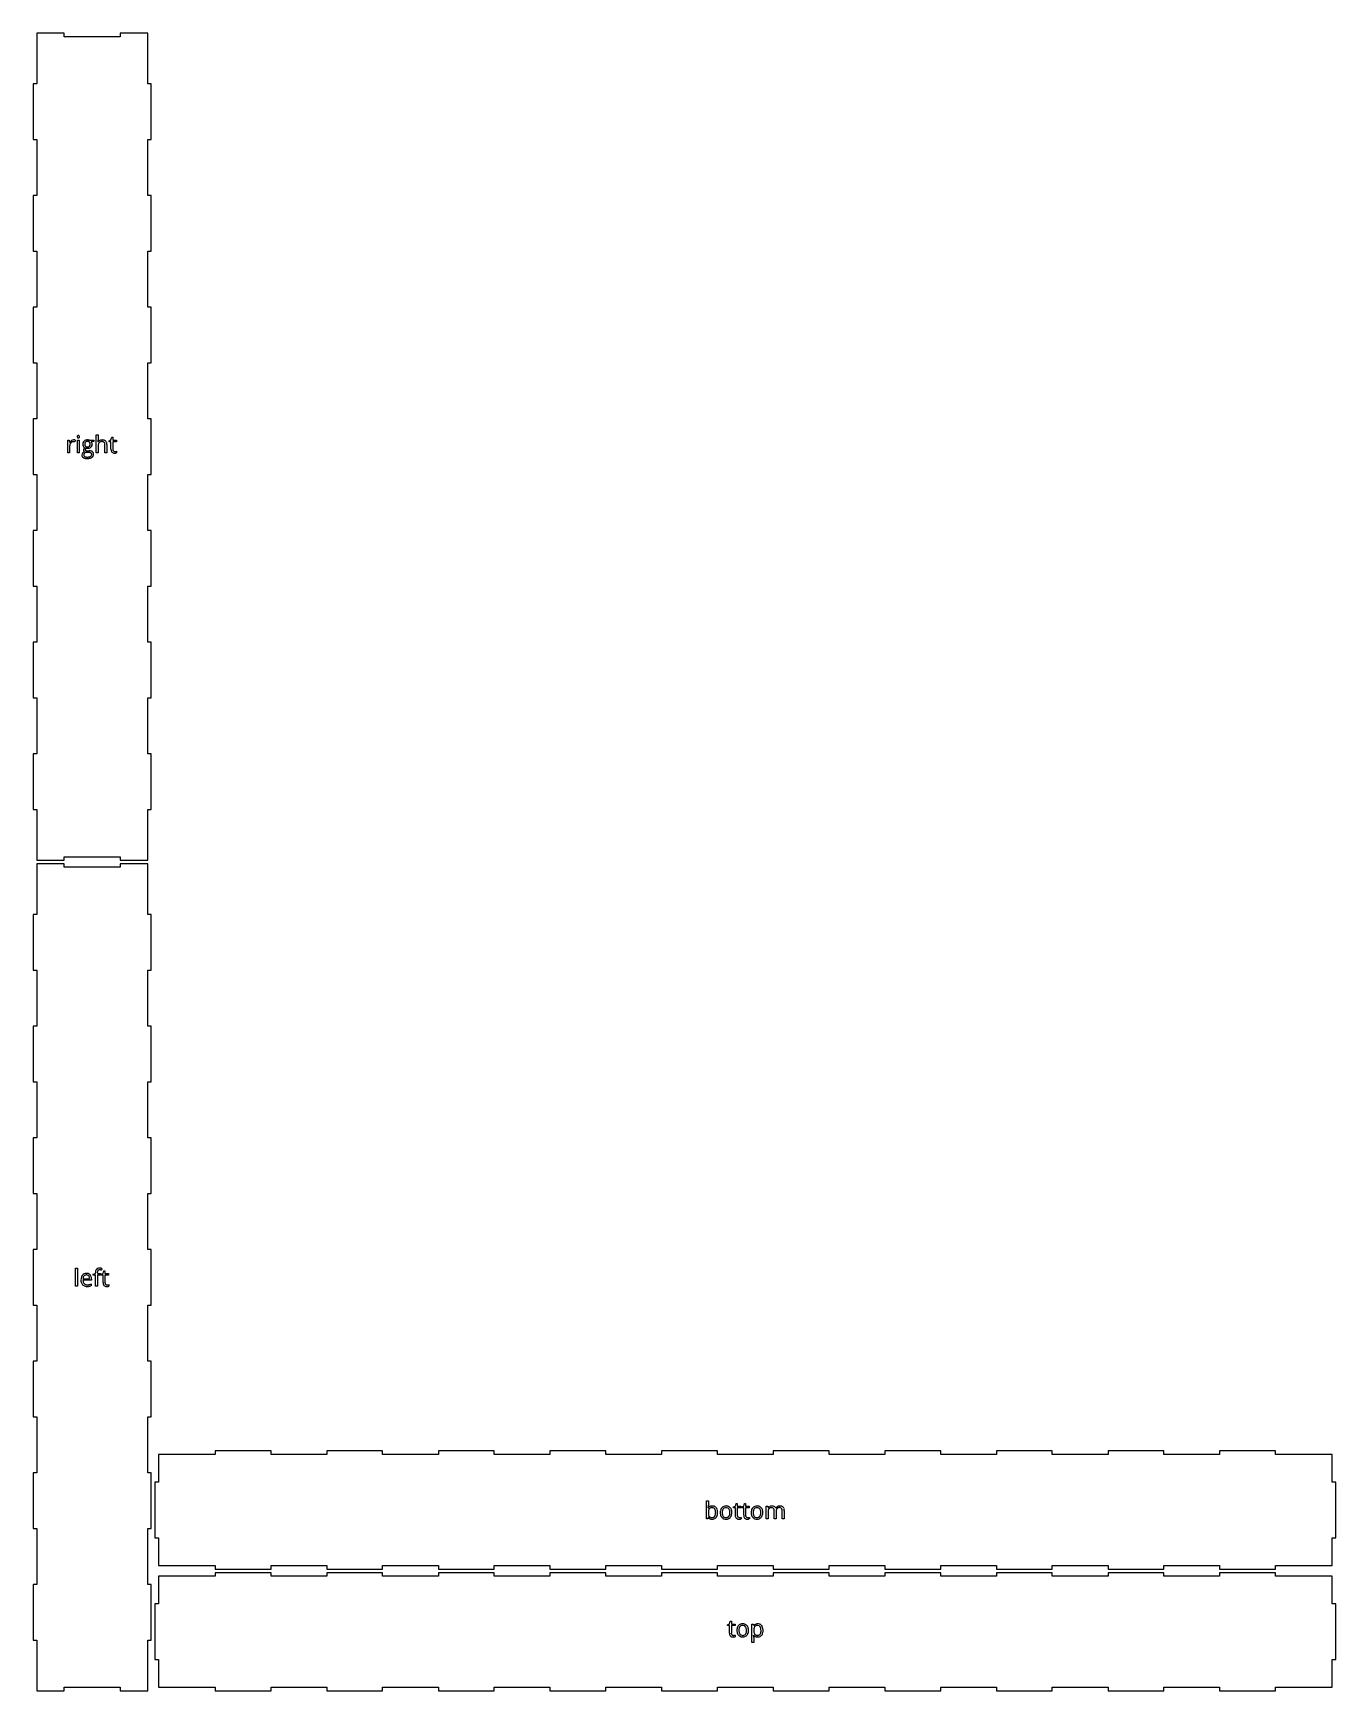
# Model space of a CAD drawing. Header units: millimetres. Extents: x 0 to 2106, y 3 to 1406.
# Drawn here: x 1003 to 2106, y 3 to 1406 of the extents above; entities that cross this region are included whole.
import ezdxf

# ---------------------------------------------------------------- set-up
doc = ezdxf.new("R2010")
doc.units = ezdxf.units.MM

msp = doc.modelspace()

# ---------------------------------------------------------------- linework, layer by layer
at = {"layer": 'bottom_labelLayer'}
for p, q in [((1573.1, 148.5), (1573.1, 163.7)), ((1573.1, 163.7), (1574.7, 163.7)), ((1574.6, 157.8), (1574.7, 157.8)), ((1574.7, 163.7), (1574.7, 160)), ((1596, 158.7), (1597.6, 159.4)), ((1596, 157.9), (1596, 158.7)), ((1597.6, 157.9), (1596, 157.9)), ((1597.6, 159.4), (1598.2, 161.7)), ((1597.6, 151.6), (1597.6, 157.9)), ((1598.2, 161.7), (1599.2, 161.7)), ((1599.2, 161.7), (1599.2, 159.2)), ((1599.2, 159.2), (1602.3, 159.2)), ((1602.3, 157.9), (1599.2, 157.9)), ((1599.2, 157.9), (1599.2, 151.6)), ((1602.3, 159.2), (1602.3, 157.9)), ((1603.1, 158.7), (1604.6, 159.4)), ((1603.1, 157.9), (1603.1, 158.7)), ((1604.6, 157.9), (1603.1, 157.9)), ((1604.6, 159.4), (1605.3, 161.7)), ((1604.6, 151.6), (1604.6, 157.9)), ((1605.3, 161.7), (1606.2, 161.7)), ((1606.2, 161.7), (1606.2, 159.2)), ((1606.2, 159.2), (1609.3, 159.2)), ((1609.3, 157.9), (1606.2, 157.9)), ((1606.2, 157.9), (1606.2, 151.6)), ((1609.3, 159.2), (1609.3, 157.9)), ((1623.6, 148.5), (1623.6, 159.2)), ((1623.6, 159.2), (1625, 159.2)), ((1625, 159.2), (1625.2, 157.7)), ((1625.2, 157.7), (1625.3, 157.7)), ((1630.5, 148.5), (1630.5, 155.5)), ((1631.7, 157.6), (1631.8, 157.6)), ((1632.1, 154.5), (1632.1, 148.5)), ((1637.3, 148.5), (1637.3, 155.5)), ((1638.9, 155.5), (1638.9, 148.5)), ((1574.3, 148.5), (1573.1, 148.5)), ((1574.6, 149.9), (1574.3, 148.5)), ((1574.7, 149.9), (1574.6, 149.9)), ((1602.4, 149.8), (1602.4, 148.6)), ((1609.4, 149.8), (1609.4, 148.6)), ((1625.3, 148.5), (1623.6, 148.5)), ((1625.3, 154.1), (1625.3, 148.5)), ((1632.1, 148.5), (1630.5, 148.5)), ((1638.9, 148.5), (1637.3, 148.5))]:
    msp.add_line(p, q, dxfattribs=at)
for centre, radius, start, end in [((1550.3, 159.7), 24.4, 355.7239, 358.1259), ((1554.5, 159.4), 20.2, 355.4715, 355.653), ((1540.9, 160), 33.8, 358.1123, 0.0484), ((1577.7, 155.7), 3.69, 95.1835, 145.1109), ((1583.5, 154.1), 8.73, 171.0668, 177.8457), ((1587.2, 153.9), 12.5, 177.6177, 180.0426), ((1579.8, 154.6), 5.07, 160.8926, 171.2334), ((1577.7, 155.4), 2.78, 143.3382, 161.256), ((1577.2, 155.8), 2.16, 120.1403, 142.4249), ((1577.5, 155.2), 2.82, 100.4469, 119.6701), ((1577.8, 153.5), 4.56, 89.5731, 100.7324), ((1578.1, 153.8), 5.54, 89.8744, 96.8145), ((1577.9, 154.3), 3.75, 78.6781, 90.375), ((1578.1, 154.4), 4.95, 74.2393, 90.5624), ((1578.2, 155.6), 2.36, 35.5408, 79.8011), ((1578.5, 155.6), 3.71, 38.5631, 74.067), ((1577.9, 155.4), 2.69, 32.7035, 35.5241), ((1577.2, 155), 3.52, 15.7779, 32.0151), ((1574.9, 154.3), 5.95, 6.1649, 16.0397), ((1571.3, 153.9), 9.58, 359.7681, 6.3095), ((1577.6, 155), 4.78, 16.4709, 38.4075), ((1575.2, 154.2), 7.32, 5.1338, 16.7973), ((1572.1, 153.9), 10.4, 359.8779, 5.4094), ((1593.2, 153.9), 8.42, 169.2443, 180.3881), ((1590.3, 154.5), 5.5, 150.7112, 169.4695), ((1589.4, 155), 4.48, 138.176, 150.2287), ((1589.3, 155.1), 4.29, 99.1759, 137.9833), ((1595, 153.9), 8.57, 173.0086, 180.2464), ((1591.9, 154.3), 5.44, 162.0653, 173.1675), ((1589.9, 155), 3.35, 142.9026, 162.375), ((1589.3, 155.4), 2.58, 103.4685, 142.3119), ((1589.7, 153.1), 6.3, 89.7326, 100.076), ((1589.6, 154.2), 3.86, 89.4806, 103.8805), ((1589.8, 154), 5.45, 73.5223, 90.5692), ((1589.7, 153.9), 4.09, 79.3454, 90.3175), ((1590, 155.3), 2.67, 37.9578, 80.4006), ((1590.1, 155.1), 4.24, 41.1446, 73.2134), ((1589.4, 154.9), 3.34, 20.0257, 37.4351), ((1587.8, 154.3), 5.1, 7.744, 20.069), ((1584.8, 153.9), 8.09, 359.7076, 7.8973), ((1589.5, 154.6), 5.05, 13.5014, 41.0703), ((1587.1, 154), 7.48, 1.1277, 13.88), ((1619.4, 153.9), 8.42, 169.2443, 180.3881), ((1616.5, 154.5), 5.5, 150.7112, 169.4695), ((1615.6, 155), 4.48, 138.176, 150.2287), ((1615.5, 155.1), 4.29, 99.1759, 137.9833), ((1621.2, 153.9), 8.57, 173.0086, 180.2464), ((1618.1, 154.3), 5.44, 162.0653, 173.1675), ((1616.1, 155), 3.35, 142.9026, 162.375), ((1615.5, 155.4), 2.58, 103.4685, 142.3119), ((1615.9, 153.1), 6.3, 89.7326, 100.076), ((1615.8, 154.2), 3.86, 89.4806, 103.8805), ((1616, 154), 5.45, 73.5223, 90.5692), ((1615.9, 153.9), 4.09, 79.3454, 90.3175), ((1616.2, 155.3), 2.67, 37.9578, 80.4006), ((1616.3, 155.1), 4.24, 41.1446, 73.2134), ((1615.6, 154.9), 3.34, 20.0257, 37.4351), ((1614, 154.3), 5.1, 7.744, 20.069), ((1611, 153.9), 8.09, 359.7076, 7.8973), ((1615.7, 154.6), 5.05, 13.5014, 41.0703), ((1613.3, 154), 7.48, 1.1277, 13.88), ((1628, 156.1), 3.19, 117.121, 149.5424), ((1633.4, 154.3), 8.15, 171.3042, 178.3501), ((1636.5, 154.1), 11.3, 178.0976, 180.0253), ((1630.1, 154.8), 4.82, 161.0235, 171.4469), ((1628.1, 155.5), 2.72, 143.077, 161.3914), ((1627.6, 155.8), 2.12, 123.702, 142.3022), ((1627.9, 155.4), 2.55, 101.1546, 123.0656), ((1628.4, 155.5), 3.85, 93.8343, 117.5072), ((1628.2, 154), 4.03, 89.5573, 101.4832), ((1628.5, 154.8), 4.65, 89.9662, 94.2831), ((1628.2, 154.2), 3.8, 85.5238, 90.0794), ((1628.5, 154.1), 5.31, 77.5572, 90.5513), ((1628.3, 155.3), 2.69, 72.3601, 85.9562), ((1628.6, 156.3), 1.7, 41.0611, 72.8993), ((1629, 156.2), 3.13, 52.7027, 78.0054), ((1628.4, 156.1), 1.96, 20.7071, 40.0217), ((1627.4, 155.7), 3, 7.9865, 20.795), ((1625.7, 155.5), 4.78, 359.6948, 8.1472), ((1629.2, 156.5), 2.77, 22.2098, 51.4971), ((1634.8, 155.9), 3.38, 119.4042, 150.1829), ((1636.5, 154.9), 4.4, 160.8732, 172.5272), ((1639.2, 154.5), 7.13, 172.3777, 180.1829), ((1640.9, 154.5), 8.87, 179.8932, 180.0008), ((1634.9, 155.5), 2.68, 140.9765, 161.1699), ((1634.4, 155.8), 2.15, 122.3597, 140.2884), ((1635.1, 155.3), 4.07, 118.2585, 120.063), ((1635.1, 155.3), 4.1, 95.8635, 117.9693), ((1634.7, 155.4), 2.63, 101.0032, 121.7841), ((1635, 153.9), 4.17, 89.5621, 101.2962), ((1635.3, 154.3), 5.12, 89.9197, 96.2618), ((1635, 154.3), 3.76, 85.8144, 90.0685), ((1635.3, 153.8), 5.64, 79.9361, 90.3804), ((1635.1, 155.3), 2.69, 72.6395, 86.2568), ((1635.4, 156.3), 1.71, 41.0408, 73.1793), ((1635.7, 155.8), 3.57, 62.9723, 80.1665), ((1635.2, 156.1), 1.96, 20.7071, 40.0217), ((1634.3, 155.7), 3, 7.9865, 20.795), ((1632.5, 155.5), 4.78, 359.6948, 8.1472), ((1636.1, 156.6), 2.67, 44.229, 62.6229), ((1636, 156.6), 2.79, 19.5612, 43.3161), ((1634.3, 155.9), 4.6, 7.5042, 19.9645), ((1631.5, 155.5), 7.44, 359.7107, 7.6907), ((1585.4, 153.8), 10.7, 179.7763, 185.7075), ((1577.6, 152), 3.59, 215.585, 245.8362), ((1581.2, 153.4), 6.47, 185.5925, 194.2051), ((1578.5, 152.7), 3.67, 193.943, 208.0218), ((1577.4, 152.1), 2.44, 208.5536, 217.5605), ((1577.3, 152.1), 2.35, 218.169, 253.8047), ((1577.9, 152.6), 4.28, 245.9802, 255.5456), ((1577.8, 153.4), 3.77, 253.1382, 266.8483), ((1578.1, 153.2), 4.92, 255.7755, 270.3185), ((1577.9, 154.9), 5.21, 266.3776, 270.0511), ((1577.9, 152.9), 3.23, 269.3869, 285.8631), ((1578.1, 153.8), 5.5, 269.9226, 275.5482), ((1578.3, 152.2), 3.84, 274.064, 321.4081), ((1578.2, 152), 2.33, 286.0163, 326.8497), ((1577, 152.8), 3.72, 326.7105, 343.6662), ((1574.8, 153.5), 5.99, 343.4171, 353.6369), ((1571.6, 153.8), 9.29, 353.4935, 0.2206), ((1577.8, 152.6), 4.56, 321.3161, 335.5436), ((1576.3, 153.2), 6.14, 335.8306, 350.8255), ((1573, 153.8), 9.5, 350.6563, 0.338), ((1592.9, 153.8), 8.11, 179.7745, 189.0933), ((1590.8, 153.5), 6, 188.9103, 205.3171), ((1590.2, 153.2), 5.33, 205.656, 208.4461), ((1589.4, 152.7), 4.39, 207.7947, 238.6758), ((1594.6, 153.8), 8.21, 179.706, 187.9161), ((1591.6, 153.4), 5.17, 187.7639, 200.0977), ((1590, 152.8), 3.4, 200.0846, 216.9132), ((1589.4, 152.8), 4.51, 238.8115, 253.2428), ((1589.4, 152.3), 2.66, 217.301, 261.7099), ((1589.6, 153.5), 5.21, 253.5437, 270.4182), ((1589.7, 153.7), 4.03, 260.5033, 270.2477), ((1589.7, 154.6), 6.29, 269.7503, 279.8033), ((1589.7, 153.4), 3.77, 269.4482, 284.7256), ((1590, 152.3), 2.62, 284.5662, 322.6334), ((1590.1, 152.7), 4.32, 278.8959, 317.9979), ((1589.3, 152.8), 3.48, 323.0089, 342.6391), ((1587.3, 153.5), 5.58, 342.3616, 353.7537), ((1584.4, 153.8), 8.54, 353.5363, 0.2014), ((1589.9, 152.8), 4.52, 318.144, 329.7566), ((1589, 153.2), 5.5, 330.2507, 349.4116), ((1586.2, 153.8), 8.37, 349.1762, 0.3863), ((1585.1, 153.9), 9.51, 359.9919, 1.5419), ((1602.6, 151.5), 5.1, 179.3551, 192.8478), ((1600.1, 150.8), 2.45, 190.3818, 253.8772), ((1602.4, 151.6), 3.26, 179.6417, 189.7506), ((1601.3, 151.4), 2.09, 189.548, 205.7873), ((1600.8, 151.2), 1.57, 206.1294, 221.4084), ((1600.6, 152.5), 4.23, 253.7848, 270.8853), ((1600.8, 151.2), 1.51, 221.5949, 262.3505), ((1600.9, 151.8), 2.17, 261.3266, 270.1913), ((1600.6, 153.4), 5.05, 270.8932, 275.5484), ((1600.7, 152.5), 4.16, 270.0034, 270.7606), ((1600.9, 155), 5.32, 269.8803, 278.3028), ((1600.4, 155.3), 7.03, 275.526, 279.294), ((1600.6, 154.4), 6.06, 279.1862, 280.1143), ((1601, 154.6), 4.91, 278.4159, 279.0077), ((1600.4, 158.4), 8.77, 278.959, 280.5104), ((1600.9, 152.9), 4.56, 280.007, 283.3735), ((1601.3, 151.2), 2.82, 283.307, 288.1198), ((1600.9, 155.3), 5.66, 280.4848, 282.6268), ((1601.4, 153.1), 3.39, 282.5876, 285.5795), ((1601.7, 150), 1.59, 287.9888, 295.3048), ((1601.7, 152.2), 2.43, 285.7232, 286.2567), ((1609.7, 151.5), 5.1, 179.3551, 192.8478), ((1607.2, 150.8), 2.45, 190.3818, 253.8772), ((1609.5, 151.6), 3.26, 179.6417, 189.7506), ((1608.3, 151.4), 2.09, 189.548, 205.7873), ((1607.9, 151.2), 1.57, 206.1294, 221.4084), ((1607.7, 152.5), 4.23, 253.7848, 270.8853), ((1607.8, 151.2), 1.51, 221.5949, 262.3505), ((1607.9, 151.8), 2.17, 261.3266, 270.1913), ((1607.7, 152.5), 4.16, 270.0034, 270.7606), ((1607.7, 153.4), 5.05, 270.8932, 275.5484), ((1608, 155), 5.32, 269.8803, 278.3028), ((1607.5, 155.3), 7.03, 275.526, 279.294), ((1607.7, 154.4), 6.06, 279.1862, 280.1143), ((1608, 154.6), 4.91, 278.4159, 279.0077), ((1607.9, 152.9), 4.56, 280.007, 283.3735), ((1607.4, 158.4), 8.77, 278.959, 280.5104), ((1608, 155.3), 5.66, 280.4848, 282.6268), ((1608.4, 151.2), 2.82, 283.307, 288.1198), ((1608.5, 153.1), 3.39, 282.5876, 285.5795), ((1608.7, 150), 1.59, 287.9888, 295.3048), ((1608.7, 152.2), 2.43, 285.7232, 286.2567), ((1619.1, 153.8), 8.11, 179.7745, 189.0933), ((1617, 153.5), 6, 188.9103, 205.3171), ((1616.4, 153.2), 5.33, 205.656, 208.4461), ((1615.6, 152.7), 4.39, 207.7947, 238.6758), ((1620.8, 153.8), 8.21, 179.706, 187.9161), ((1617.8, 153.4), 5.17, 187.7639, 200.0977), ((1616.2, 152.8), 3.4, 200.0846, 216.9132), ((1615.6, 152.8), 4.51, 238.8115, 253.2428), ((1615.6, 152.3), 2.66, 217.301, 261.7099), ((1615.8, 153.5), 5.21, 253.5437, 270.4182), ((1615.9, 153.7), 4.03, 260.5033, 270.2477), ((1615.9, 154.6), 6.29, 269.7503, 279.8033), ((1615.9, 153.4), 3.77, 269.4482, 284.7256), ((1616.2, 152.3), 2.62, 284.5662, 322.6334), ((1616.3, 152.7), 4.32, 278.8959, 317.9979), ((1615.5, 152.8), 3.48, 323.0089, 342.6391), ((1613.5, 153.5), 5.58, 342.3616, 353.7537), ((1610.6, 153.8), 8.54, 353.5363, 0.2014), ((1616.1, 152.8), 4.52, 318.144, 329.7566), ((1615.2, 153.2), 5.5, 330.2507, 349.4116), ((1612.4, 153.8), 8.37, 349.1762, 0.3863), ((1611.3, 153.9), 9.51, 359.9919, 1.5419)]:
    msp.add_arc(centre, radius, start, end, dxfattribs=at)
at = {"layer": 'bottom_outsideCutPath'}
for p, q in [((1109, 203), (1109, 179.6)), ((1157.1, 203), (1109, 203)), ((1204.4, 206), (1157.1, 206)), ((1157.1, 206), (1157.1, 203)), ((1204.4, 203), (1204.4, 206)), ((1251.6, 203), (1204.4, 203)), ((1298.9, 206), (1251.6, 206)), ((1251.6, 206), (1251.6, 203)), ((1298.9, 203), (1298.9, 206)), ((1346.1, 203), (1298.9, 203)), ((1393.4, 206), (1346.1, 206)), ((1346.1, 206), (1346.1, 203)), ((1393.4, 203), (1393.4, 206)), ((1440.6, 203), (1393.4, 203)), ((1487.9, 206), (1440.6, 206)), ((1440.6, 206), (1440.6, 203)), ((1487.9, 203), (1487.9, 206)), ((1535.1, 203), (1487.9, 203)), ((1582.4, 206), (1535.1, 206)), ((1535.1, 206), (1535.1, 203)), ((1582.4, 203), (1582.4, 206)), ((1629.6, 203), (1582.4, 203)), ((1676.9, 206), (1629.6, 206)), ((1629.6, 206), (1629.6, 203)), ((1676.9, 203), (1676.9, 206)), ((1724.1, 203), (1676.9, 203)), ((1771.4, 206), (1724.1, 206)), ((1724.1, 206), (1724.1, 203)), ((1771.4, 203), (1771.4, 206)), ((1818.6, 203), (1771.4, 203)), ((1865.9, 206), (1818.6, 206)), ((1818.6, 206), (1818.6, 203)), ((1865.9, 203), (1865.9, 206)), ((1913.1, 203), (1865.9, 203)), ((1960.4, 206), (1913.1, 206)), ((1913.1, 206), (1913.1, 203)), ((1960.4, 203), (1960.4, 206)), ((2007.6, 203), (1960.4, 203)), ((2054.9, 206), (2007.6, 206)), ((2007.6, 206), (2007.6, 203)), ((2054.9, 203), (2054.9, 206)), ((2103, 203), (2054.9, 203)), ((2103, 179.6), (2103, 203)), ((1109, 179.6), (1106, 179.6)), ((1106, 179.6), (1106, 132.4)), ((2106, 179.6), (2103, 179.6)), ((2106, 132.4), (2106, 179.6)), ((1106, 132.4), (1109, 132.4)), ((1109, 132.4), (1109, 109)), ((2103, 109), (2103, 132.4)), ((2103, 132.4), (2106, 132.4)), ((1109, 109), (1157.1, 109)), ((1157.1, 109), (1157.1, 106)), ((1157.1, 106), (1204.4, 106)), ((1204.4, 106), (1204.4, 109)), ((1204.4, 109), (1251.6, 109)), ((1251.6, 109), (1251.6, 106)), ((1251.6, 106), (1298.9, 106)), ((1298.9, 106), (1298.9, 109)), ((1298.9, 109), (1346.1, 109)), ((1346.1, 109), (1346.1, 106)), ((1346.1, 106), (1393.4, 106)), ((1393.4, 106), (1393.4, 109)), ((1393.4, 109), (1440.6, 109)), ((1440.6, 109), (1440.6, 106)), ((1440.6, 106), (1487.9, 106)), ((1487.9, 106), (1487.9, 109)), ((1487.9, 109), (1535.1, 109)), ((1535.1, 109), (1535.1, 106)), ((1535.1, 106), (1582.4, 106)), ((1582.4, 106), (1582.4, 109)), ((1582.4, 109), (1629.6, 109)), ((1629.6, 109), (1629.6, 106)), ((1629.6, 106), (1676.9, 106)), ((1676.9, 106), (1676.9, 109)), ((1676.9, 109), (1724.1, 109)), ((1724.1, 109), (1724.1, 106)), ((1724.1, 106), (1771.4, 106)), ((1771.4, 106), (1771.4, 109)), ((1771.4, 109), (1818.6, 109)), ((1818.6, 109), (1818.6, 106)), ((1818.6, 106), (1865.9, 106)), ((1865.9, 106), (1865.9, 109)), ((1865.9, 109), (1913.1, 109)), ((1913.1, 109), (1913.1, 106)), ((1913.1, 106), (1960.4, 106)), ((1960.4, 106), (1960.4, 109)), ((1960.4, 109), (2007.6, 109)), ((2007.6, 109), (2007.6, 106)), ((2007.6, 106), (2054.9, 106)), ((2054.9, 106), (2054.9, 109)), ((2054.9, 109), (2103, 109))]:
    msp.add_line(p, q, dxfattribs=at)
at = {"layer": 'left_labelLayer'}
for p, q in [((1039, 345.4), (1039, 360.6)), ((1039, 360.6), (1040.6, 360.6)), ((1040.6, 360.6), (1040.6, 345.4)), ((1045.2, 351.8), (1050.8, 351.8)), ((1052.5, 351.5), (1052.5, 350.5)), ((1053.9, 355.6), (1055.8, 356.2)), ((1053.9, 354.9), (1053.9, 355.6)), ((1055.8, 354.9), (1053.9, 354.9)), ((1055.8, 356.2), (1055.8, 356.8)), ((1055.8, 345.4), (1055.8, 354.9)), ((1057.4, 356.8), (1057.4, 356.1)), ((1057.4, 356.1), (1060.1, 356.1)), ((1060.1, 354.9), (1057.4, 354.9)), ((1057.4, 354.9), (1057.4, 345.4)), ((1060.1, 356.1), (1060.1, 354.9)), ((1060.7, 355.7), (1062.2, 356.3)), ((1060.7, 354.9), (1060.7, 355.7)), ((1062.2, 354.9), (1060.7, 354.9)), ((1061.2, 360.4), (1060.8, 359.1)), ((1062.2, 356.3), (1062.9, 358.6)), ((1062.2, 348.5), (1062.2, 354.9)), ((1062.9, 358.6), (1063.8, 358.6)), ((1063.8, 358.6), (1063.8, 356.1)), ((1063.8, 356.1), (1066.9, 356.1)), ((1066.9, 354.9), (1063.8, 354.9)), ((1063.8, 354.9), (1063.8, 348.6)), ((1066.9, 356.1), (1066.9, 354.9)), ((1040.6, 345.4), (1039, 345.4)), ((1052.5, 350.5), (1045.2, 350.5)), ((1052.1, 347.4), (1052.1, 345.9)), ((1057.4, 345.4), (1055.8, 345.4)), ((1067, 346.8), (1067, 345.5))]:
    msp.add_line(p, q, dxfattribs=at)
for centre, radius, start, end in [((1052, 350.8), 8.51, 168.9539, 180.3843), ((1049.2, 351.3), 5.68, 149.4071, 169.1854), ((1048.4, 351.7), 4.8, 140.1056, 148.9067), ((1048, 352.2), 4.15, 92.4763, 140.5386), ((1049.9, 351.5), 4.71, 160.3354, 172.5315), ((1051.3, 351.3), 6.12, 172.1546, 174.7616), ((1048.5, 352), 3.2, 138.0995, 160.5866), ((1047.9, 352.5), 2.47, 106.4657, 137.9176), ((1048.1, 351.8), 3.2, 89.4422, 106.209), ((1048.2, 350.6), 5.73, 89.9638, 93.9176), ((1048.2, 351.4), 4.94, 74.2126, 90.545), ((1048.2, 351.7), 3.33, 79.6468, 90.291), ((1048.4, 352.7), 2.22, 40.0823, 80.6243), ((1048.5, 352.5), 3.76, 41.2065, 74.0233), ((1048.2, 352.6), 2.51, 23.4821, 39.7072), ((1047.2, 352.2), 3.52, 8.7342, 23.2772), ((1045.3, 351.9), 5.52, 359.6745, 8.9225), ((1047.9, 352), 4.53, 11.5994, 41.1496), ((1045.9, 351.6), 6.6, 359.6148, 12.0336), ((1062.3, 356.9), 6.57, 167.5776, 180.6587), ((1059.2, 357.6), 3.4, 141.7434, 168.2322), ((1058.7, 357.9), 2.84, 98.2552, 139.6203), ((1062.9, 356.9), 5.56, 171.6528, 178.4383), ((1065, 356.8), 7.65, 178.1974, 180.0232), ((1060.7, 357.3), 3.31, 161.8438, 171.7847), ((1059.4, 357.7), 1.88, 145.0689, 162.1802), ((1059, 358), 1.4, 102.7677, 144.338), ((1059.2, 355.8), 4.93, 89.6697, 99.9314), ((1059.2, 357.2), 2.19, 89.4859, 103.4197), ((1059.2, 355.5), 5.22, 81.5641, 89.7018), ((1059.2, 355.9), 3.49, 83.076, 89.7927), ((1059, 354.2), 5.21, 76.5183, 83.0217), ((1058.8, 353), 7.81, 75.974, 81.6565), ((1058.4, 351.6), 7.87, 71.9613, 76.5919), ((1058.2, 350.4), 10.5, 73.2964, 76.0946), ((1052.7, 350.7), 9.26, 179.9888, 181.7991), ((1050.6, 350.6), 7.17, 181.3575, 194.492), ((1048.3, 350), 4.77, 194.0877, 223.0538), ((1048.1, 349.8), 4.46, 223.5466, 256.1957), ((1051.7, 350.6), 6.51, 181.1447, 190.8007), ((1049.4, 350.2), 4.17, 190.6006, 206.0275), ((1048.3, 349.7), 3.04, 206.295, 222.5558), ((1048.3, 349.7), 2.95, 223.0645, 258.1401), ((1048.5, 351.6), 6.3, 256.0088, 270.4848), ((1048.6, 351.1), 4.46, 257.5312, 270.4319), ((1048.6, 355.2), 8.56, 270.1984, 292.209), ((1048.6, 358.5), 13.2, 269.9669, 271.9931), ((1048.7, 355.3), 10, 271.912, 275.9727), ((1049.1, 352.1), 6.81, 275.9054, 281.6604), ((1048.9, 352.7), 7.44, 281.9936, 287.8851), ((1048.2, 354.9), 9.73, 287.9023, 293.4862), ((1048.2, 356.4), 9.81, 291.8255, 293.1613), ((1067.3, 348.5), 5.1, 179.3551, 192.8478), ((1064.7, 347.8), 2.45, 190.3818, 253.8772), ((1067.1, 348.6), 3.26, 179.6417, 189.7506), ((1065.9, 348.4), 2.09, 189.548, 205.7873), ((1065.4, 348.1), 1.57, 206.1294, 221.4084), ((1065.2, 349.5), 4.23, 253.7848, 270.8853), ((1065.4, 348.1), 1.51, 221.5949, 262.3505), ((1065.5, 348.8), 2.17, 261.3266, 270.1913), ((1065.3, 350.3), 5.05, 270.8932, 275.5484), ((1065.3, 349.4), 4.16, 270.0034, 270.7606), ((1065.5, 351.9), 5.32, 269.8803, 278.3028), ((1065.1, 352.3), 7.03, 275.526, 279.294), ((1065.2, 351.3), 6.06, 279.1862, 280.1143), ((1065.6, 351.5), 4.91, 278.4159, 279.0077), ((1065.5, 349.8), 4.56, 280.007, 283.3735), ((1065, 355.3), 8.77, 278.959, 280.5104), ((1065.6, 352.3), 5.66, 280.4848, 282.6268), ((1065.9, 348.1), 2.82, 283.307, 288.1198), ((1066.1, 350), 3.39, 282.5876, 285.5795), ((1066.3, 347), 1.59, 287.9888, 295.3048), ((1066.3, 349.1), 2.43, 285.7232, 286.2567)]:
    msp.add_arc(centre, radius, start, end, dxfattribs=at)
at = {"layer": 'left_outsideCutPath'}
for p, q in [((1006, 703), (1006, 660.1)), ((1029.4, 703), (1006, 703)), ((1029.4, 700), (1029.4, 703)), ((1100, 703), (1076.6, 703)), ((1076.6, 703), (1076.6, 700)), ((1100, 660.1), (1100, 703)), ((1076.6, 700), (1029.4, 700)), ((1006, 660.1), (1003, 660.1)), ((1003, 660.1), (1003, 612.9)), ((1103, 660.1), (1100, 660.1)), ((1103, 612.9), (1103, 660.1)), ((1003, 612.9), (1006, 612.9)), ((1006, 612.9), (1006, 565.6)), ((1100, 565.6), (1100, 612.9)), ((1100, 612.9), (1103, 612.9)), ((1006, 565.6), (1003, 565.6)), ((1003, 565.6), (1003, 518.4)), ((1103, 565.6), (1100, 565.6)), ((1103, 518.4), (1103, 565.6)), ((1003, 518.4), (1006, 518.4)), ((1006, 518.4), (1006, 471.1)), ((1100, 471.1), (1100, 518.4)), ((1100, 518.4), (1103, 518.4)), ((1006, 471.1), (1003, 471.1)), ((1003, 471.1), (1003, 423.9)), ((1103, 471.1), (1100, 471.1)), ((1103, 423.9), (1103, 471.1)), ((1003, 423.9), (1006, 423.9)), ((1006, 423.9), (1006, 376.6)), ((1100, 376.6), (1100, 423.9)), ((1100, 423.9), (1103, 423.9)), ((1006, 376.6), (1003, 376.6)), ((1003, 376.6), (1003, 329.4)), ((1103, 376.6), (1100, 376.6)), ((1103, 329.4), (1103, 376.6)), ((1003, 329.4), (1006, 329.4)), ((1006, 329.4), (1006, 282.1)), ((1100, 282.1), (1100, 329.4)), ((1100, 329.4), (1103, 329.4)), ((1006, 282.1), (1003, 282.1)), ((1003, 282.1), (1003, 234.9)), ((1103, 282.1), (1100, 282.1)), ((1103, 234.9), (1103, 282.1)), ((1003, 234.9), (1006, 234.9)), ((1006, 234.9), (1006, 187.6)), ((1100, 187.6), (1100, 234.9)), ((1100, 234.9), (1103, 234.9)), ((1006, 187.6), (1003, 187.6)), ((1003, 187.6), (1003, 140.4)), ((1103, 187.6), (1100, 187.6)), ((1103, 140.4), (1103, 187.6)), ((1003, 140.4), (1006, 140.4)), ((1006, 140.4), (1006, 93.1)), ((1100, 93.1), (1100, 140.4)), ((1100, 140.4), (1103, 140.4)), ((1006, 93.1), (1003, 93.1)), ((1003, 93.1), (1003, 45.9)), ((1103, 93.1), (1100, 93.1)), ((1103, 45.9), (1103, 93.1)), ((1003, 45.9), (1006, 45.9)), ((1006, 45.9), (1006, 3)), ((1100, 3), (1100, 45.9)), ((1100, 45.9), (1103, 45.9)), ((1006, 3), (1029.4, 3)), ((1029.4, 3), (1029.4, 6)), ((1029.4, 6), (1076.6, 6)), ((1076.6, 6), (1076.6, 3)), ((1076.6, 3), (1100, 3))]:
    msp.add_line(p, q, dxfattribs=at)
at = {"layer": 'right_labelLayer'}
for p, q in [((1032.3, 1050.8), (1032.3, 1061.5)), ((1032.3, 1061.5), (1033.6, 1061.5)), ((1033.6, 1061.5), (1033.8, 1059.5)), ((1033.8, 1059.5), (1033.9, 1059.5)), ((1033.9, 1056.5), (1033.9, 1050.8)), ((1038.5, 1061.6), (1038.2, 1060.1)), ((1040.5, 1050.8), (1040.5, 1061.5)), ((1040.5, 1061.5), (1042.1, 1061.5)), ((1042.1, 1061.5), (1042.1, 1050.8)), ((1048.7, 1052.5), (1050.6, 1052.5)), ((1050.6, 1061.5), (1054.3, 1061.5)), ((1054.3, 1060.5), (1052.3, 1060.2)), ((1054.3, 1061.5), (1054.3, 1060.5)), ((1056.5, 1050.8), (1056.5, 1066)), ((1056.5, 1066), (1058.1, 1066)), ((1058, 1060), (1058.1, 1060)), ((1058.1, 1066), (1058.1, 1061.4)), ((1058.1, 1056.4), (1058.1, 1050.8)), ((1063.8, 1050.8), (1063.8, 1057.7)), ((1065.4, 1057.8), (1065.4, 1050.8)), ((1067.4, 1061), (1068.9, 1061.7)), ((1067.4, 1060.2), (1067.4, 1061)), ((1068.9, 1060.2), (1067.4, 1060.2)), ((1068.9, 1061.7), (1069.6, 1064)), ((1068.9, 1053.9), (1068.9, 1060.2)), ((1069.6, 1064), (1070.5, 1064)), ((1070.5, 1064), (1070.5, 1061.5)), ((1070.5, 1061.5), (1073.6, 1061.5)), ((1073.6, 1060.2), (1070.5, 1060.2)), ((1070.5, 1060.2), (1070.5, 1053.9)), ((1073.6, 1061.5), (1073.6, 1060.2)), ((1033.9, 1050.8), (1032.3, 1050.8)), ((1042.1, 1050.8), (1040.5, 1050.8)), ((1050, 1051), (1048.1, 1051)), ((1058.1, 1050.8), (1056.5, 1050.8)), ((1065.4, 1050.8), (1063.8, 1050.8)), ((1073.7, 1052.1), (1073.7, 1050.9))]:
    msp.add_line(p, q, dxfattribs=at)
for centre, radius, start, end in [((1038.7, 1056.8), 5.47, 139.4139, 150.6033), ((1038.9, 1056.6), 4.92, 173.6908, 180.0883), ((1037.6, 1056.7), 3.7, 138.9576, 174.5422), ((1037.7, 1057.7), 4.18, 124.2322, 139.4161), ((1037.7, 1056.6), 3.84, 135.6209, 138.8378), ((1037.1, 1057.4), 2.81, 89.6335, 137.0881), ((1037.2, 1058.5), 3.23, 89.6797, 124.4406), ((1037.1, 1056.4), 3.8, 87.3437, 89.966), ((1037.2, 1054.3), 7.44, 84.9923, 90.1281), ((1037, 1055.3), 4.98, 81.5884, 87.1916), ((1036.7, 1053.1), 7.14, 77.4454, 81.636), ((1037.4, 1056.3), 5.43, 78.4892, 85.0266), ((1042.1, 1064.4), 1.8, 170.8452, 180.3544), ((1042.3, 1064.4), 1.91, 179.8806, 185.3686), ((1041.7, 1064.3), 1.32, 184.9925, 198.2041), ((1041.1, 1064.7), 0.758, 133.7881, 155.9171), ((1041.5, 1064.5), 1.11, 155.9678, 171.0516), ((1041.2, 1064.2), 0.837, 197.7933, 224.8942), ((1041.3, 1064.5), 0.937, 92.6446, 133.471), ((1041.3, 1064.2), 0.91, 225.1301, 249.9001), ((1041.3, 1064.4), 1.03, 250.5, 270.5978), ((1041.3, 1064.2), 1.24, 89.9694, 93.7641), ((1041.3, 1064.5), 0.955, 46.3708, 90.8879), ((1041.3, 1064.3), 0.946, 269.1788, 314.2808), ((1041.4, 1064.6), 0.819, 17.7252, 46.4474), ((1041.4, 1064.2), 0.791, 313.6154, 332.2678), ((1041.2, 1064.3), 1.06, 332.6323, 350.0706), ((1041, 1064.5), 1.29, 4.9428, 18.19), ((1040.4, 1064.4), 1.85, 359.8847, 5.3182), ((1040.6, 1064.4), 1.68, 349.8345, 0.389), ((1049.7, 1058.1), 4.68, 166.8196, 180.4839), ((1049.1, 1058), 4.09, 179.9759, 183.6207), ((1048.4, 1058), 3.35, 183.0161, 212.3123), ((1048.2, 1058.5), 3.08, 132.3288, 167.3341), ((1048.5, 1058.1), 3.52, 212.4714, 215.8876), ((1047.5, 1053.1), 1.85, 161.7226, 180.4843), ((1047.5, 1053.1), 1.86, 179.9838, 182.9376), ((1047.1, 1053.1), 1.5, 182.1768, 215.3415), ((1048, 1057.6), 2.84, 215.1641, 247.4748), ((1047.3, 1053.2), 1.64, 144.4963, 161.335), ((1047.8, 1052.8), 2.32, 132.7259, 144.1479), ((1048.4, 1058.2), 3.44, 106.2189, 131.5378), ((1048.7, 1051.9), 3.59, 125.2213, 132.8656), ((1050.9, 1058.1), 4.26, 175.3393, 180.0864), ((1049.8, 1058.1), 3.16, 179.5618, 191.6529), ((1049.6, 1050.6), 5.09, 121.2352, 125.3795), ((1049.7, 1058.2), 3.03, 162.5912, 175.7343), ((1048.7, 1057.8), 2.04, 191.3555, 213.366), ((1048.6, 1058.5), 1.95, 135.584, 163.0016), ((1048.4, 1057.7), 1.73, 213.9574, 227.7971), ((1048.3, 1053.4), 1.22, 147.5369, 180.2592), ((1047.9, 1053.4), 0.84, 179.2919, 198.358), ((1047.7, 1053.3), 0.678, 199.2291, 239.5691), ((1048.7, 1053.1), 1.7, 128.0882, 147.1401), ((1048.6, 1058.6), 1.87, 122.5211, 134.9967), ((1048.7, 1057.9), 2.1, 228.2621, 254.7341), ((1048.9, 1056.5), 5.22, 93.633, 106.5409), ((1047.9, 1053.5), 0.9, 238.22, 239.846), ((1048, 1053.7), 1.14, 240.7302, 254.5027), ((1048.7, 1058.3), 2.22, 101.062, 121.9739), ((1049.4, 1052.2), 2.88, 117.3935, 128.4095), ((1048.3, 1054.8), 2.25, 254.1637, 262.2123), ((1048.5, 1056.5), 3.99, 262.0556, 267.2084), ((1049, 1059), 3.14, 254.4016, 267.4349), ((1048.9, 1059.1), 4.4, 259.4963, 263.3904), ((1049, 1057.1), 3.4, 89.5859, 101.3334), ((1048.6, 1058.7), 6.17, 267.092, 270.0863), ((1049, 1059.9), 5.21, 263.4837, 270.1271), ((1049.1, 1054.5), 7.16, 89.938, 94.0268), ((1049, 1060), 4.17, 267.0155, 270.0323), ((1049.1, 1057), 3.53, 76.1095, 90.7028), ((1049.1, 1059.3), 3.53, 269.2257, 284.3773), ((1049, 1061.7), 7.04, 269.9692, 272.9312), ((1049.1, 1055.5), 6.21, 82.5852, 90.185), ((1049.1, 1060), 5.35, 272.5335, 285.258), ((1049.3, 1057), 4.73, 74.0089, 82.5695), ((1049.5, 1058.6), 1.84, 13.9536, 77.6674), ((1049.6, 1057.7), 1.79, 282.7797, 346.4829), ((1049.6, 1058.3), 3.6, 284.9316, 310.6223), ((1050.6, 1045.9), 6.64, 81.5744, 90.306), ((1047.9, 1058.2), 3.49, 359.1806, 15.0432), ((1048.1, 1058.1), 3.28, 345.4362, 0.7466), ((1051, 1048.2), 4.23, 68.3671, 81.7399), ((1050, 1057.9), 3.01, 310.6098, 342.0924), ((1050.2, 1058.6), 2.63, 29.4584, 38.3577), ((1049.2, 1058), 3.87, 23.1846, 29.5422), ((1048.1, 1057.5), 5, 21.2507, 23.3489), ((1049.9, 1058.2), 3.12, 6.8505, 20.9872), ((1049.3, 1058.1), 3.72, 342.565, 0.5958), ((1049, 1058.1), 4.01, 359.8711, 7.0432), ((1051.8, 1060.9), 6.34, 351.9713, 354.9619), ((1043.5, 1061.4), 14.6, 357.8674, 0.0683), ((1060.9, 1058.3), 3.24, 119.8316, 147.9726), ((1048.5, 1061.2), 9.63, 354.9829, 357.8944), ((1065.9, 1056.5), 7.75, 171.3203, 178.3407), ((1068.6, 1056.4), 10.5, 178.108, 180.023), ((1062.8, 1057), 4.69, 160.1567, 171.5313), ((1061, 1057.7), 2.7, 140.6208, 160.5049), ((1060.6, 1057.9), 2.27, 118.4551, 139.6706), ((1061.3, 1057.7), 3.96, 116.6658, 120.4183), ((1061.3, 1057.5), 4.16, 96.6653, 116.3782), ((1061, 1057.2), 3.05, 100.1068, 118.0847), ((1061.3, 1055.4), 4.91, 89.5919, 100.3595), ((1061.5, 1056.4), 5.26, 89.8927, 96.9959), ((1061.4, 1056), 4.3, 84.0197, 90.1511), ((1061.6, 1055.1), 6.58, 80.6863, 90.3537), ((1061.5, 1057.4), 2.9, 71.0828, 84.3691), ((1061.9, 1058.4), 1.83, 43.3791, 71.5386), ((1062, 1057.5), 4.13, 65.6023, 80.8844), ((1061.8, 1058.4), 1.93, 22.7025, 42.342), ((1060.9, 1058), 2.86, 8.4931, 22.658), ((1062.5, 1058.6), 2.92, 46.7401, 65.4131), ((1059.2, 1057.8), 4.58, 359.6714, 8.6877), ((1062.5, 1058.7), 2.82, 19.2204, 45.7661), ((1060.9, 1058.1), 4.56, 6.4734, 19.6468), ((1058.4, 1057.8), 7.01, 359.7945, 6.7744), ((1074, 1053.8), 5.1, 179.3551, 192.8478), ((1071.4, 1053.1), 2.45, 190.3818, 253.8772), ((1073.8, 1053.9), 3.26, 179.6417, 189.7506), ((1072.6, 1053.7), 2.09, 189.548, 205.7873), ((1072.1, 1053.5), 1.57, 206.1294, 221.4084), ((1072.1, 1053.5), 1.51, 221.5949, 262.3505), ((1046.7, 1049), 2.48, 138.3916, 181.0053), ((1047.6, 1049), 3.42, 179.9785, 183.0227), ((1046.8, 1048.9), 2.63, 182.208, 207.7462), ((1046.8, 1048.9), 2.58, 208.9036, 236.4232), ((1046.9, 1048.8), 2.83, 113.8121, 138.3496), ((1047.4, 1049.9), 3.77, 235.9668, 251.2229), ((1047.4, 1047.7), 4.01, 102.2871, 114.1173), ((1047.5, 1049.2), 1.71, 130.7945, 169.0414), ((1048.4, 1049), 2.59, 168.2581, 180.382), ((1047.4, 1049), 1.63, 179.2207, 200.9356), ((1047.3, 1053.2), 1.68, 216.5862, 245.4969), ((1047.5, 1053.4), 2, 215.465, 217.1747), ((1047.2, 1048.9), 1.43, 202.0287, 236.1457), ((1048.1, 1051.8), 5.76, 251.2102, 262.7064), ((1047.6, 1049.1), 1.9, 117.2305, 130.5023), ((1047.5, 1049.3), 1.9, 235.0634, 238.5042), ((1047.8, 1049.9), 2.6, 239.1066, 254.4863), ((1047.8, 1048.6), 2.43, 99.8103, 116.823), ((1048.3, 1051.5), 4.22, 254.2324, 263.4938), ((1048.1, 1047.3), 3.73, 89.6435, 100.0209), ((1048.5, 1055.1), 9.08, 262.5635, 270.2699), ((1048.6, 1053.9), 6.64, 263.4108, 270.1457), ((1048.6, 1058.1), 10.9, 269.7957, 275.3991), ((1048.6, 1055.5), 8.22, 269.908, 270.0009), ((1048.6, 1058.8), 12.8, 269.7545, 276.617), ((1049, 1054), 6.69, 275.2957, 283.3516), ((1050.1, 1040.7), 10.3, 86.5055, 90.1399), ((1049.2, 1054.1), 8.03, 276.494, 286.4954), ((1049.7, 1051.2), 3.87, 283.1371, 295.8573), ((1050.3, 1044.9), 6.1, 81.4172, 86.5756), ((1050.8, 1047.7), 3.28, 73.41, 81.5907), ((1050.2, 1050.1), 2.69, 296.4048, 301.8009), ((1050.1, 1051), 4.86, 286.2542, 302.528), ((1050.4, 1049.9), 2.36, 301.2231, 318.6238), ((1051.3, 1049.4), 1.54, 58.9972, 73.8586), ((1051.5, 1049.8), 1.02, 31.5095, 58.0778), ((1050.8, 1049.5), 1.77, 319.0766, 1.1407), ((1051.2, 1049.7), 1.33, 10.6609, 30.9362), ((1051.4, 1049.5), 2.93, 52.188, 68.2501), ((1050.4, 1049.5), 2.19, 359.5461, 10.9905), ((1050.6, 1050.2), 3.86, 303.1871, 304.172), ((1051.2, 1049.5), 2.98, 302.9904, 339.5495), ((1051.8, 1049.9), 2.37, 8.6201, 51.8982), ((1050.6, 1049.6), 3.51, 340.5269, 0.7201), ((1050.6, 1049.7), 3.56, 359.7431, 9.7326), ((1071.9, 1054.8), 4.23, 253.7848, 270.8853), ((1072.2, 1054.1), 2.17, 261.3266, 270.1913), ((1072, 1055.7), 5.05, 270.8932, 275.5484), ((1072, 1054.8), 4.16, 270.0034, 270.7606), ((1072.2, 1057.3), 5.32, 269.8803, 278.3028), ((1071.8, 1057.6), 7.03, 275.526, 279.294), ((1071.9, 1056.7), 6.06, 279.1862, 280.1143), ((1072.3, 1056.9), 4.91, 278.4159, 279.0077), ((1072.2, 1055.2), 4.56, 280.007, 283.3735), ((1071.7, 1060.7), 8.77, 278.959, 280.5104), ((1072.3, 1057.6), 5.66, 280.4848, 282.6268), ((1072.6, 1053.5), 2.82, 283.307, 288.1198), ((1072.8, 1055.4), 3.39, 282.5876, 285.5795), ((1073, 1052.3), 1.59, 287.9888, 295.3048), ((1073, 1054.5), 2.43, 285.7232, 286.2567)]:
    msp.add_arc(centre, radius, start, end, dxfattribs=at)
at = {"layer": 'right_outsideCutPath'}
for p, q in [((1006, 1406), (1006, 1363.1)), ((1029.4, 1406), (1006, 1406)), ((1029.4, 1403), (1029.4, 1406)), ((1076.6, 1403), (1029.4, 1403)), ((1100, 1406), (1076.6, 1406)), ((1076.6, 1406), (1076.6, 1403)), ((1100, 1363.1), (1100, 1406)), ((1006, 1363.1), (1003, 1363.1)), ((1003, 1363.1), (1003, 1315.9)), ((1103, 1363.1), (1100, 1363.1)), ((1103, 1315.9), (1103, 1363.1)), ((1003, 1315.9), (1006, 1315.9)), ((1006, 1315.9), (1006, 1268.6)), ((1100, 1268.6), (1100, 1315.9)), ((1100, 1315.9), (1103, 1315.9)), ((1006, 1268.6), (1003, 1268.6)), ((1003, 1268.6), (1003, 1221.4)), ((1103, 1268.6), (1100, 1268.6)), ((1103, 1221.4), (1103, 1268.6)), ((1003, 1221.4), (1006, 1221.4)), ((1006, 1221.4), (1006, 1174.1)), ((1100, 1174.1), (1100, 1221.4)), ((1100, 1221.4), (1103, 1221.4)), ((1006, 1174.1), (1003, 1174.1)), ((1003, 1174.1), (1003, 1126.9)), ((1103, 1174.1), (1100, 1174.1)), ((1103, 1126.9), (1103, 1174.1)), ((1003, 1126.9), (1006, 1126.9)), ((1006, 1126.9), (1006, 1079.6)), ((1100, 1079.6), (1100, 1126.9)), ((1100, 1126.9), (1103, 1126.9)), ((1006, 1079.6), (1003, 1079.6)), ((1003, 1079.6), (1003, 1032.4)), ((1103, 1079.6), (1100, 1079.6)), ((1103, 1032.4), (1103, 1079.6)), ((1003, 1032.4), (1006, 1032.4)), ((1006, 1032.4), (1006, 985.1)), ((1100, 985.1), (1100, 1032.4)), ((1100, 1032.4), (1103, 1032.4)), ((1006, 985.1), (1003, 985.1)), ((1003, 985.1), (1003, 937.9)), ((1103, 985.1), (1100, 985.1)), ((1103, 937.9), (1103, 985.1)), ((1003, 937.9), (1006, 937.9)), ((1006, 937.9), (1006, 890.6)), ((1100, 890.6), (1100, 937.9)), ((1100, 937.9), (1103, 937.9)), ((1006, 890.6), (1003, 890.6)), ((1003, 890.6), (1003, 843.4)), ((1103, 890.6), (1100, 890.6)), ((1103, 843.4), (1103, 890.6)), ((1003, 843.4), (1006, 843.4)), ((1006, 843.4), (1006, 796.1)), ((1100, 796.1), (1100, 843.4)), ((1100, 843.4), (1103, 843.4)), ((1006, 796.1), (1003, 796.1)), ((1003, 796.1), (1003, 748.9)), ((1103, 796.1), (1100, 796.1)), ((1103, 748.9), (1103, 796.1)), ((1003, 748.9), (1006, 748.9)), ((1006, 748.9), (1006, 706)), ((1100, 706), (1100, 748.9)), ((1100, 748.9), (1103, 748.9)), ((1006, 706), (1029.4, 706)), ((1029.4, 706), (1029.4, 709)), ((1029.4, 709), (1076.6, 709)), ((1076.6, 709), (1076.6, 706)), ((1076.6, 706), (1100, 706))]:
    msp.add_line(p, q, dxfattribs=at)
at = {"layer": 'top_labelLayer'}
for p, q in [((1591, 59), (1592.5, 59.7)), ((1591, 58.3), (1591, 59)), ((1592.5, 58.3), (1591, 58.3)), ((1592.5, 59.7), (1593.2, 62)), ((1592.5, 51.9), (1592.5, 58.3)), ((1593.2, 62), (1594.2, 62)), ((1594.2, 62), (1594.2, 59.5)), ((1594.2, 59.5), (1597.3, 59.5)), ((1597.3, 58.3), (1594.2, 58.3)), ((1594.2, 58.3), (1594.2, 52)), ((1597.3, 59.5), (1597.3, 58.3)), ((1611.6, 44), (1611.6, 59.5)), ((1611.6, 59.5), (1612.9, 59.5)), ((1612.9, 59.5), (1613.1, 58)), ((1613.1, 58), (1613.2, 58)), ((1597.3, 50.1), (1597.3, 48.9)), ((1613.2, 44), (1611.6, 44)), ((1613.2, 50.2), (1613.1, 50.2)), ((1613.2, 54.5), (1613.2, 54.2)), ((1613.2, 48.4), (1613.2, 44))]:
    msp.add_line(p, q, dxfattribs=at)
for centre, radius, start, end in [((1604.4, 54.8), 5.5, 150.7112, 169.4695), ((1603.5, 55.3), 4.48, 138.176, 150.2287), ((1603.4, 55.4), 4.29, 99.1759, 137.9833), ((1606, 54.6), 5.44, 162.0653, 173.1675), ((1604.1, 55.3), 3.35, 142.9026, 162.375), ((1603.4, 55.7), 2.58, 103.4685, 142.3119), ((1603.8, 53.4), 6.3, 89.7326, 100.076), ((1603.7, 54.5), 3.86, 89.4806, 103.8805), ((1603.9, 54.3), 5.45, 73.5223, 90.5692), ((1603.8, 54.2), 4.09, 79.3454, 90.3175), ((1604.1, 55.6), 2.67, 37.9578, 80.4006), ((1604.2, 55.4), 4.24, 41.1446, 73.2134), ((1603.6, 55.2), 3.34, 20.0257, 37.4351), ((1601.9, 54.6), 5.1, 7.744, 20.069), ((1603.6, 54.9), 5.05, 13.5014, 41.0703), ((1616.8, 55.5), 4.36, 132.3565, 144.9196), ((1618, 55), 4.72, 160.2896, 171.2453), ((1616.1, 55.7), 2.78, 141.889, 160.5973), ((1616.1, 56.3), 3.37, 115.4006, 132.3118), ((1615.6, 56.1), 2.14, 118.5569, 141.0243), ((1616.4, 55.6), 4.06, 97.7066, 114.8822), ((1615.9, 55.4), 2.89, 100.0868, 118.1918), ((1616.3, 53.7), 4.67, 89.5904, 100.3502), ((1616.5, 54.5), 5.25, 89.8469, 97.9474), ((1616.3, 54.8), 3.49, 84.0379, 90.0848), ((1616.6, 54.7), 4.97, 74.1924, 90.5785), ((1616.5, 55.8), 2.52, 35.4482, 85.2267), ((1616.9, 56), 3.67, 38.0523, 74.0417), ((1615.7, 55.2), 3.44, 19.8991, 35.898), ((1614.1, 54.7), 5.18, 7.715, 19.886), ((1616, 55.3), 4.87, 16.3356, 37.9091), ((1613.5, 54.5), 7.47, 4.5767, 16.6089), ((1597.6, 51.8), 5.1, 179.3551, 192.8478), ((1595.1, 51.1), 2.45, 190.3818, 253.8772), ((1597.4, 51.9), 3.26, 179.6417, 189.7506), ((1596.3, 51.7), 2.09, 189.548, 205.7873), ((1595.8, 51.5), 1.57, 206.1294, 221.4084), ((1595.6, 52.8), 4.23, 253.7848, 270.8853), ((1595.7, 51.5), 1.51, 221.5949, 262.3505), ((1595.9, 52.1), 2.17, 261.3266, 270.1913), ((1595.6, 52.8), 4.16, 270.0034, 270.7606), ((1595.6, 53.7), 5.05, 270.8932, 275.5484), ((1595.9, 55.3), 5.32, 269.8803, 278.3028), ((1595.4, 55.6), 7.03, 275.526, 279.294), ((1595.6, 54.7), 6.06, 279.1862, 280.1143), ((1595.3, 58.7), 8.77, 278.959, 280.5104), ((1595.9, 54.9), 4.91, 278.4159, 279.0077), ((1595.9, 53.2), 4.56, 280.007, 283.3735), ((1595.9, 55.6), 5.66, 280.4848, 282.6268), ((1596.3, 51.5), 2.82, 283.307, 288.1198), ((1596.4, 53.4), 3.39, 282.5876, 285.5795), ((1596.7, 50.3), 1.59, 287.9888, 295.3048), ((1596.7, 52.5), 2.43, 285.7232, 286.2567), ((1607.3, 54.2), 8.42, 169.2443, 180.3881), ((1607, 54.1), 8.11, 179.7745, 189.0933), ((1604.9, 53.8), 6, 188.9103, 205.3171), ((1604.3, 53.5), 5.33, 205.656, 208.4461), ((1603.5, 53), 4.39, 207.7947, 238.6758), ((1609.1, 54.2), 8.57, 173.0086, 180.2464), ((1608.8, 54.1), 8.21, 179.706, 187.9161), ((1605.8, 53.7), 5.17, 187.7639, 200.0977), ((1604.1, 53.1), 3.4, 200.0846, 216.9132), ((1603.6, 53.2), 4.51, 238.8115, 253.2428), ((1603.5, 52.7), 2.66, 217.301, 261.7099), ((1603.7, 53.8), 5.21, 253.5437, 270.4182), ((1603.8, 54), 4.03, 260.5033, 270.2477), ((1603.8, 53.7), 3.77, 269.4482, 284.7256), ((1603.8, 54.9), 6.29, 269.7503, 279.8033), ((1604.1, 52.6), 2.62, 284.5662, 322.6334), ((1604.2, 53), 4.32, 278.8959, 317.9979), ((1603.4, 53.1), 3.48, 323.0089, 342.6391), ((1601.4, 53.8), 5.58, 342.3616, 353.7537), ((1599, 54.2), 8.09, 359.7076, 7.8973), ((1598.5, 54.1), 8.54, 353.5363, 0.2014), ((1604, 53.1), 4.52, 318.144, 329.7566), ((1603.2, 53.6), 5.5, 330.2507, 349.4116), ((1601.2, 54.3), 7.48, 1.1277, 13.88), ((1600.4, 54.1), 8.37, 349.1762, 0.3863), ((1599.2, 54.2), 9.51, 359.9919, 1.5419), ((1597.8, 48.3), 15.3, 2.9503, 7.2021), ((1621, 54.6), 7.77, 171.0868, 178.3248), ((1623.5, 54.4), 10.3, 178.0662, 179.4474), ((1623.9, 54.1), 10.7, 179.7763, 185.7075), ((1619.7, 53.7), 6.47, 185.5925, 194.2051), ((1616.1, 52.3), 3.59, 215.585, 245.8362), ((1600.3, 48.4), 12.9, 0.0318, 2.9016), ((1617, 53), 3.67, 193.943, 208.0218), ((1615.9, 52.4), 2.44, 208.5536, 217.5605), ((1615.8, 52.4), 2.35, 218.169, 253.8047), ((1616.4, 52.9), 4.28, 245.9802, 255.5456), ((1616.2, 53.7), 3.77, 253.1382, 266.8483), ((1616.5, 53.5), 4.92, 255.7755, 270.3185), ((1616.3, 55.2), 5.21, 266.3776, 270.0511), ((1616.4, 52.7), 2.73, 269.2257, 292.043), ((1616.6, 54.1), 5.5, 269.9226, 275.5482), ((1616.8, 52.5), 3.84, 274.064, 321.4081), ((1616.4, 52.5), 2.51, 293.143, 324.1354), ((1615.3, 53.3), 3.92, 325.5754, 344.1505), ((1615.9, 52.9), 3.23, 323.1616, 325.0154), ((1613.3, 53.9), 6.03, 343.9336, 355.1137), ((1611.1, 54.2), 8.18, 359.7108, 7.861), ((1610.7, 54.2), 8.64, 354.8402, 0.1175), ((1616.3, 52.9), 4.56, 321.3161, 335.5436), ((1614.8, 53.6), 6.14, 335.8306, 350.8255), ((1611.5, 54.1), 9.5, 350.6563, 0.338), ((1610.4, 54.2), 10.6, 359.9003, 4.9018)]:
    msp.add_arc(centre, radius, start, end, dxfattribs=at)
at = {"layer": 'top_outsideCutPath'}
for p, q in [((1109, 100), (1109, 76.6)), ((1157.1, 100), (1109, 100)), ((1204.4, 103), (1157.1, 103)), ((1157.1, 103), (1157.1, 100)), ((1204.4, 100), (1204.4, 103)), ((1251.6, 100), (1204.4, 100)), ((1298.9, 103), (1251.6, 103)), ((1251.6, 103), (1251.6, 100)), ((1298.9, 100), (1298.9, 103)), ((1346.1, 100), (1298.9, 100)), ((1393.4, 103), (1346.1, 103)), ((1346.1, 103), (1346.1, 100)), ((1393.4, 100), (1393.4, 103)), ((1440.6, 100), (1393.4, 100)), ((1487.9, 103), (1440.6, 103)), ((1440.6, 103), (1440.6, 100)), ((1487.9, 100), (1487.9, 103)), ((1535.1, 100), (1487.9, 100)), ((1582.4, 103), (1535.1, 103)), ((1535.1, 103), (1535.1, 100)), ((1582.4, 100), (1582.4, 103)), ((1629.6, 100), (1582.4, 100)), ((1676.9, 103), (1629.6, 103)), ((1629.6, 103), (1629.6, 100)), ((1676.9, 100), (1676.9, 103)), ((1724.1, 100), (1676.9, 100)), ((1771.4, 103), (1724.1, 103)), ((1724.1, 103), (1724.1, 100)), ((1771.4, 100), (1771.4, 103)), ((1818.6, 100), (1771.4, 100)), ((1865.9, 103), (1818.6, 103)), ((1818.6, 103), (1818.6, 100)), ((1865.9, 100), (1865.9, 103)), ((1913.1, 100), (1865.9, 100)), ((1960.4, 103), (1913.1, 103)), ((1913.1, 103), (1913.1, 100)), ((1960.4, 100), (1960.4, 103)), ((2007.6, 100), (1960.4, 100)), ((2054.9, 103), (2007.6, 103)), ((2007.6, 103), (2007.6, 100)), ((2054.9, 100), (2054.9, 103)), ((2103, 100), (2054.9, 100)), ((2103, 76.6), (2103, 100)), ((1109, 76.6), (1106, 76.6)), ((1106, 76.6), (1106, 29.4)), ((2106, 76.6), (2103, 76.6)), ((2106, 29.4), (2106, 76.6)), ((1106, 29.4), (1109, 29.4)), ((1109, 29.4), (1109, 6)), ((2103, 6), (2103, 29.4)), ((2103, 29.4), (2106, 29.4)), ((1109, 6), (1157.1, 6)), ((1157.1, 6), (1157.1, 3)), ((1157.1, 3), (1204.4, 3)), ((1204.4, 3), (1204.4, 6)), ((1204.4, 6), (1251.6, 6)), ((1251.6, 6), (1251.6, 3)), ((1251.6, 3), (1298.9, 3)), ((1298.9, 3), (1298.9, 6)), ((1298.9, 6), (1346.1, 6)), ((1346.1, 6), (1346.1, 3)), ((1346.1, 3), (1393.4, 3)), ((1393.4, 3), (1393.4, 6)), ((1393.4, 6), (1440.6, 6)), ((1440.6, 6), (1440.6, 3)), ((1440.6, 3), (1487.9, 3)), ((1487.9, 3), (1487.9, 6)), ((1487.9, 6), (1535.1, 6)), ((1535.1, 6), (1535.1, 3)), ((1535.1, 3), (1582.4, 3)), ((1582.4, 3), (1582.4, 6)), ((1582.4, 6), (1629.6, 6)), ((1629.6, 6), (1629.6, 3)), ((1629.6, 3), (1676.9, 3)), ((1676.9, 3), (1676.9, 6)), ((1676.9, 6), (1724.1, 6)), ((1724.1, 6), (1724.1, 3)), ((1724.1, 3), (1771.4, 3)), ((1771.4, 3), (1771.4, 6)), ((1771.4, 6), (1818.6, 6)), ((1818.6, 6), (1818.6, 3)), ((1818.6, 3), (1865.9, 3)), ((1865.9, 3), (1865.9, 6)), ((1865.9, 6), (1913.1, 6)), ((1913.1, 6), (1913.1, 3)), ((1913.1, 3), (1960.4, 3)), ((1960.4, 3), (1960.4, 6)), ((1960.4, 6), (2007.6, 6)), ((2007.6, 6), (2007.6, 3)), ((2007.6, 3), (2054.9, 3)), ((2054.9, 3), (2054.9, 6)), ((2054.9, 6), (2103, 6))]:
    msp.add_line(p, q, dxfattribs=at)

doc.saveas('drawing.dxf')
